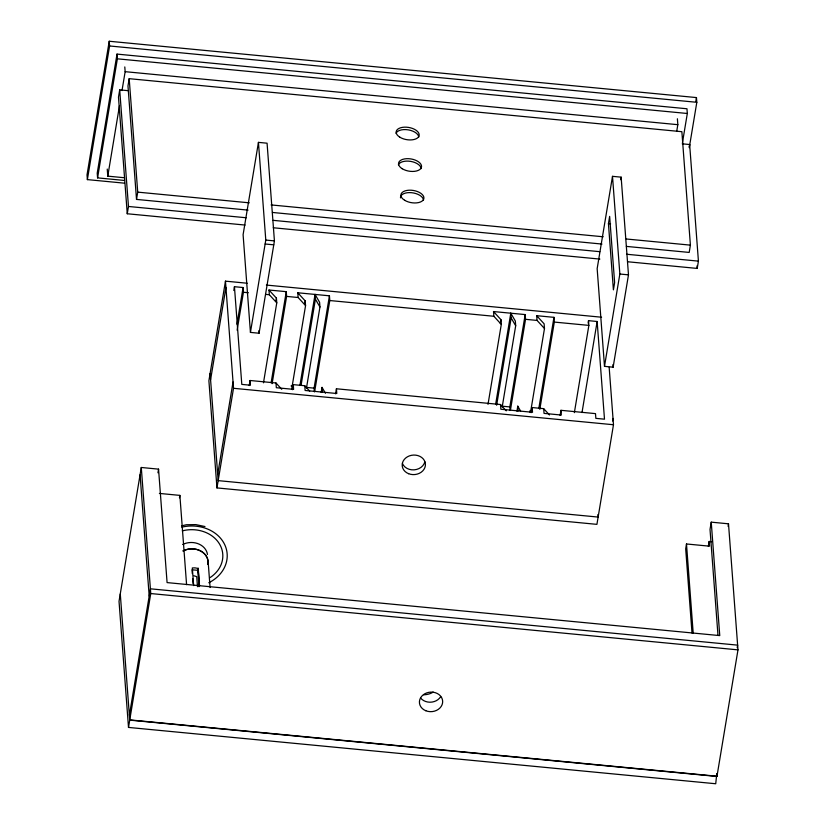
<?xml version="1.0" encoding="UTF-8"?>
<svg xmlns="http://www.w3.org/2000/svg" width="825" height="825" viewBox="0 0 825 825"><rect width="100%" height="100%" fill="white"/><g stroke="black" fill="none" stroke-linecap="round" stroke-linejoin="round"><path stroke-width="1.24" d="M689.267 147.685L696.816 102.3L696.455 97.577L109.23 41.25L87.017 174.89L87.378 179.613L124.554 183.181M87.378 179.613L109.591 45.973L109.23 41.25M682.471 142.622L687.318 113.489L686.967 108.766L117.016 54.099L97.216 173.157L97.577 177.88L124.472 180.458M97.577 177.88L117.367 58.822L117.016 54.099M128.339 90.688L119.697 89.863L118.491 97.154L127.256 213.757L245.087 225.06M124.451 177.746L107.776 176.148L119.501 105.652M122.007 90.554L125.153 71.672L124.792 66.938M626.361 246.397L689.195 252.429L690.401 245.138L681.873 131.691L129.195 78.674L127.978 85.965L136.517 199.413L248.078 210.117M127.256 213.757L128.473 206.467L119.697 89.863M136.517 199.413L137.723 192.132L129.195 78.674M120.233 594.083L119.027 601.363L128.504 727.423L715.729 783.75L716.75 773.912M141.281 467.486L150.758 593.546L129.752 719.895L716.977 776.222L737.983 649.863L728.506 523.813L711.232 522.153L719.761 635.601L167.083 582.594L158.555 469.136L141.281 467.486L120.275 593.835L129.721 720.132L128.504 727.423M157.946 472.787L158.555 469.136M129.401 715.162L150.408 588.813L737.622 645.14L737.21 647.666M179.468 497.815L179.871 495.382L159.4 493.422M247.211 283.233L225.462 281.15L208.9 380.768L216.954 487.915L596.918 524.36L613.48 424.741L609.17 367.331M210.581 379.778L225.937 287.451M233.815 290.493L234.444 286.698L243.086 287.533L243.437 292.256L237.136 330.206M258.442 142.374L243.097 234.702L250.439 332.403L259.071 333.228L274.426 240.89L267.073 143.199L258.442 142.374L265.784 240.065L250.439 332.403M236.992 324.215L243.086 287.533M217.697 474.323L233.042 381.996M216.954 487.915L233.516 388.297L225.462 281.15M249.233 385.553L250.078 380.5L275.983 382.986L281.758 389.297M275.993 300.671L276.416 298.134L268.991 290.018L286.265 291.668L286.615 296.402L272.106 383.677M263.474 382.821L276.767 302.858L276.416 298.134M271.126 382.738L286.265 291.668M304.776 303.435L305.198 300.888L297.773 292.772L329.443 295.814L329.794 300.537L314.655 391.607M291.627 389.39L305.559 305.621L305.198 300.888M292.411 389.699L293.257 384.636L304.765 385.739L309.715 391.153M299.908 385.502L315.047 294.432L319.595 302.27L319.945 307.003L306.446 388.235M301.104 385.172L315.408 299.155L315.047 294.432M314.366 391.823L314.088 388.142L329.443 295.814M321.193 392.463L322.039 387.399L325.452 393.278M335.589 393.845L336.435 388.781L500.507 404.518L506.282 410.829M500.311 323.472L500.94 319.667L493.515 311.551L525.185 314.583L525.535 319.316L510.397 410.386M488.008 404.363L501.301 324.39L500.94 319.667M495.65 404.271L510.788 313.211L515.336 321.049L515.687 325.772L502.188 407.014M496.64 405.209L511.149 317.934L510.788 313.211M510.097 410.468L509.829 406.921L525.185 314.583M516.935 411.232L517.78 406.178L520.616 411.077M530.547 412.314L544.479 328.536L544.118 323.812L536.693 315.686L553.967 317.347L554.317 322.08L539.818 409.344M531.331 412.613L532.177 407.55L543.685 408.664L549.46 414.975M538.828 408.416L553.967 317.347M560.113 415.377L560.959 410.314L595.495 413.624L595.856 418.358L604.488 419.183L597.145 321.492L588.514 320.657L588.101 323.091M612.501 176.333L597.156 268.661L604.498 366.362L613.13 367.187L628.485 274.849L621.143 177.158L612.501 176.333L619.843 274.024L604.498 366.362M574.365 412.644L588.864 325.39L588.514 320.657M608.438 223.678L609.644 216.387L614.625 282.562L613.408 289.853L608.438 223.678L610.593 223.884M582.007 412.562L597.145 321.492M620.72 179.685L621.143 177.158M612.583 420.967L613.006 418.44M676.778 130.969L677.83 124.678L677.387 118.769M695.826 101.351L696.455 97.577M689.246 146.963L689.648 144.53L682.254 143.818M628.042 261.793L697.208 268.424L698.424 261.133L689.648 144.53M711.635 541.695L709.16 541.458L709.521 546.181L686.493 543.974L685.688 548.831L692.01 633.023M711.232 522.153L710.026 529.444L717.977 635.25M708.355 546.315L709.16 541.458M728.083 526.34L728.506 523.813M181.748 525.845L186.337 524.741L195.824 524.607L204.961 526.536M109.591 45.973L696.816 102.3M117.367 58.822L687.318 113.489M125.153 71.672L677.83 124.678M137.723 192.132L249.284 202.826M271.085 204.92L603.209 236.775M626.288 238.992L690.401 245.138M272.436 212.458L601.992 244.066M128.473 206.467L246.304 217.769M273.199 220.347L599.796 251.677M626.701 254.255L698.424 261.133M273.271 227.762L599.868 259.091M265.784 240.065L274.426 240.89M619.843 274.024L628.485 274.849M265.134 244.004L273.766 244.829M266.392 285.068L601.59 317.223M243.437 292.256L248.377 292.731M265.65 294.391L269.352 294.742L276.767 302.858M286.615 296.402L298.134 297.505L305.559 305.621M329.794 300.537L493.876 316.274L501.301 324.39M525.535 319.316L537.054 320.42L544.479 328.536M554.317 322.08L588.864 325.39M291.06 385.935L293.535 386.172M306.694 387.43L314.088 388.142M502.435 406.209L509.829 406.921M233.516 388.297L613.48 424.741M150.758 593.546L737.983 649.863M129.721 720.132L716.935 776.459M193.937 575.788L196.721 576.623L197.484 586.709M511.149 317.934L515.687 325.772M315.408 299.155L319.945 307.003M697.012 265.867L697.208 268.424M716.791 773.675L716.977 776.222M686.493 543.974L693.206 633.27M612.944 364.65L613.13 367.187M597.939 514.553L598.135 517.069L218.161 480.624L210.107 373.478M560.959 410.314L561.309 415.047L544.046 413.387L543.685 408.664M536.693 315.686L537.054 320.42M532.177 407.55L532.527 412.283L500.868 409.241L500.507 404.518M530.104 410.427L530.258 412.531M517.78 406.178L518.131 410.902M493.515 311.551L493.876 316.274M336.435 388.781L336.786 393.504L305.126 390.472L304.765 385.739M322.039 387.399L322.389 392.123M297.773 292.772L298.134 297.505M293.257 384.636L293.607 389.369L276.334 387.709L275.983 382.986M268.991 290.018L269.352 294.742M258.885 330.691L259.071 333.228M250.078 380.5L250.429 385.223L241.797 384.398L234.444 286.698M208.065 560.639L210.086 587.493M198.206 568.136L199.547 586.039M199.413 586.121L198.083 568.466L194.978 567.858L192.318 567.94L193.648 585.585M199.011 586.688L197.773 570.302L192.019 569.786L192.297 573.561M192.679 578.603L193.06 583.646M179.871 495.382L186.584 584.678M140.075 474.777L149.191 596.104M107.25 169.063L107.776 176.148M440.715 696.599A11.632 9.766 -4.3 0 1 420.616 698.022M433.146 692.051A17.459 9.292 9.4 0 1 423.741 694.825M424.844 461.794A11.632 9.766 -4.3 0 1 414.171 469.848A11.632 9.766 -4.3 0 1 402.425 463.464M183.037 551.018A16.727 14.046 -4.3 0 1 200.681 550.997A16.727 14.046 -4.3 0 1 208.096 564.3M182.304 530.867A31.958 26.833 -4.3 0 1 219.522 544.015A31.958 26.833 -4.3 0 1 210.117 577.572M182.655 544.5A16.727 14.046 -4.3 0 1 207.477 554.472M181.789 527.165A36.362 30.535 -4.3 0 1 224.575 544.356A36.362 30.535 -4.3 0 1 208.787 582.749M183.129 550.801A16.727 14.046 -4.3 0 1 200.764 551.028A16.727 14.046 -4.3 0 1 207.91 564.444M400.486 197.897A11.632 6.188 9.4 0 1 411.531 192.699A11.632 6.188 9.4 0 1 423.514 200.104M396.021 133.279A11.632 6.188 9.4 0 1 408.293 129.865A11.632 6.188 9.4 0 1 418.78 137.074M398.392 164.794A11.632 6.188 9.4 0 1 410.664 161.38A11.632 6.188 9.4 0 1 421.142 168.589M425.813 710.738A11.632 9.766 -4.3 0 0 442.654 701.075A11.632 9.766 -4.3 0 0 424.658 693.856A11.632 9.766 -4.3 0 0 425.813 710.738M408.633 473.705A11.632 9.766 -4.3 0 0 425.411 463.97A11.632 9.766 -4.3 0 0 407.375 456.833A11.632 9.766 -4.3 0 0 408.633 473.705M402.229 168.733A11.632 6.188 9.4 0 0 421.276 167.753A11.632 6.188 9.4 0 0 406.601 158.689A11.632 6.188 9.4 0 0 402.229 168.733M404.601 200.248A11.632 6.188 9.4 0 0 423.648 199.268A11.632 6.188 9.4 0 0 408.963 190.204A11.632 6.188 9.4 0 0 404.601 200.248M399.857 137.218A11.632 6.188 9.4 0 0 418.914 136.238A11.632 6.188 9.4 0 0 404.229 127.174A11.632 6.188 9.4 0 0 399.857 137.218"/></g></svg>
